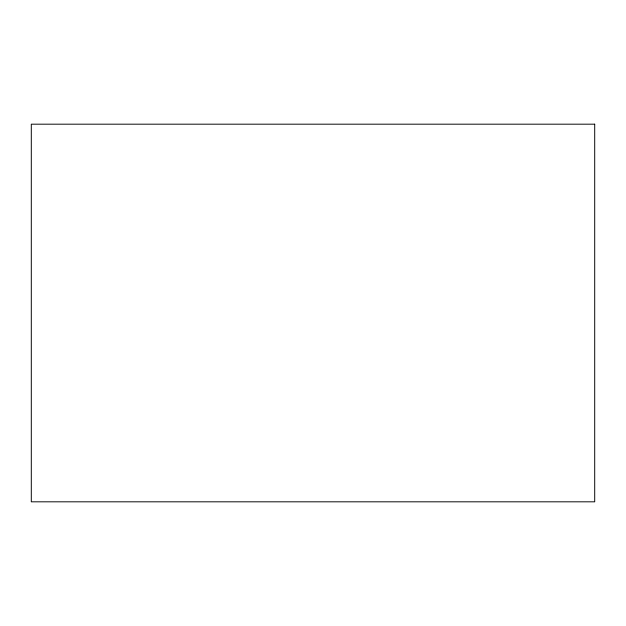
<?xml version="1.0" encoding="UTF-8"?>
<svg xmlns="http://www.w3.org/2000/svg" width="626" height="626" viewBox="0 0 626 626"><rect width="100%" height="100%" fill="white"/><g stroke="black" fill="none" stroke-linecap="round" stroke-linejoin="round"><path stroke-width="0.94" d="M594.7 124.183L31.3 124.183L31.3 501.817L594.7 501.817L594.7 124.183"/></g></svg>
